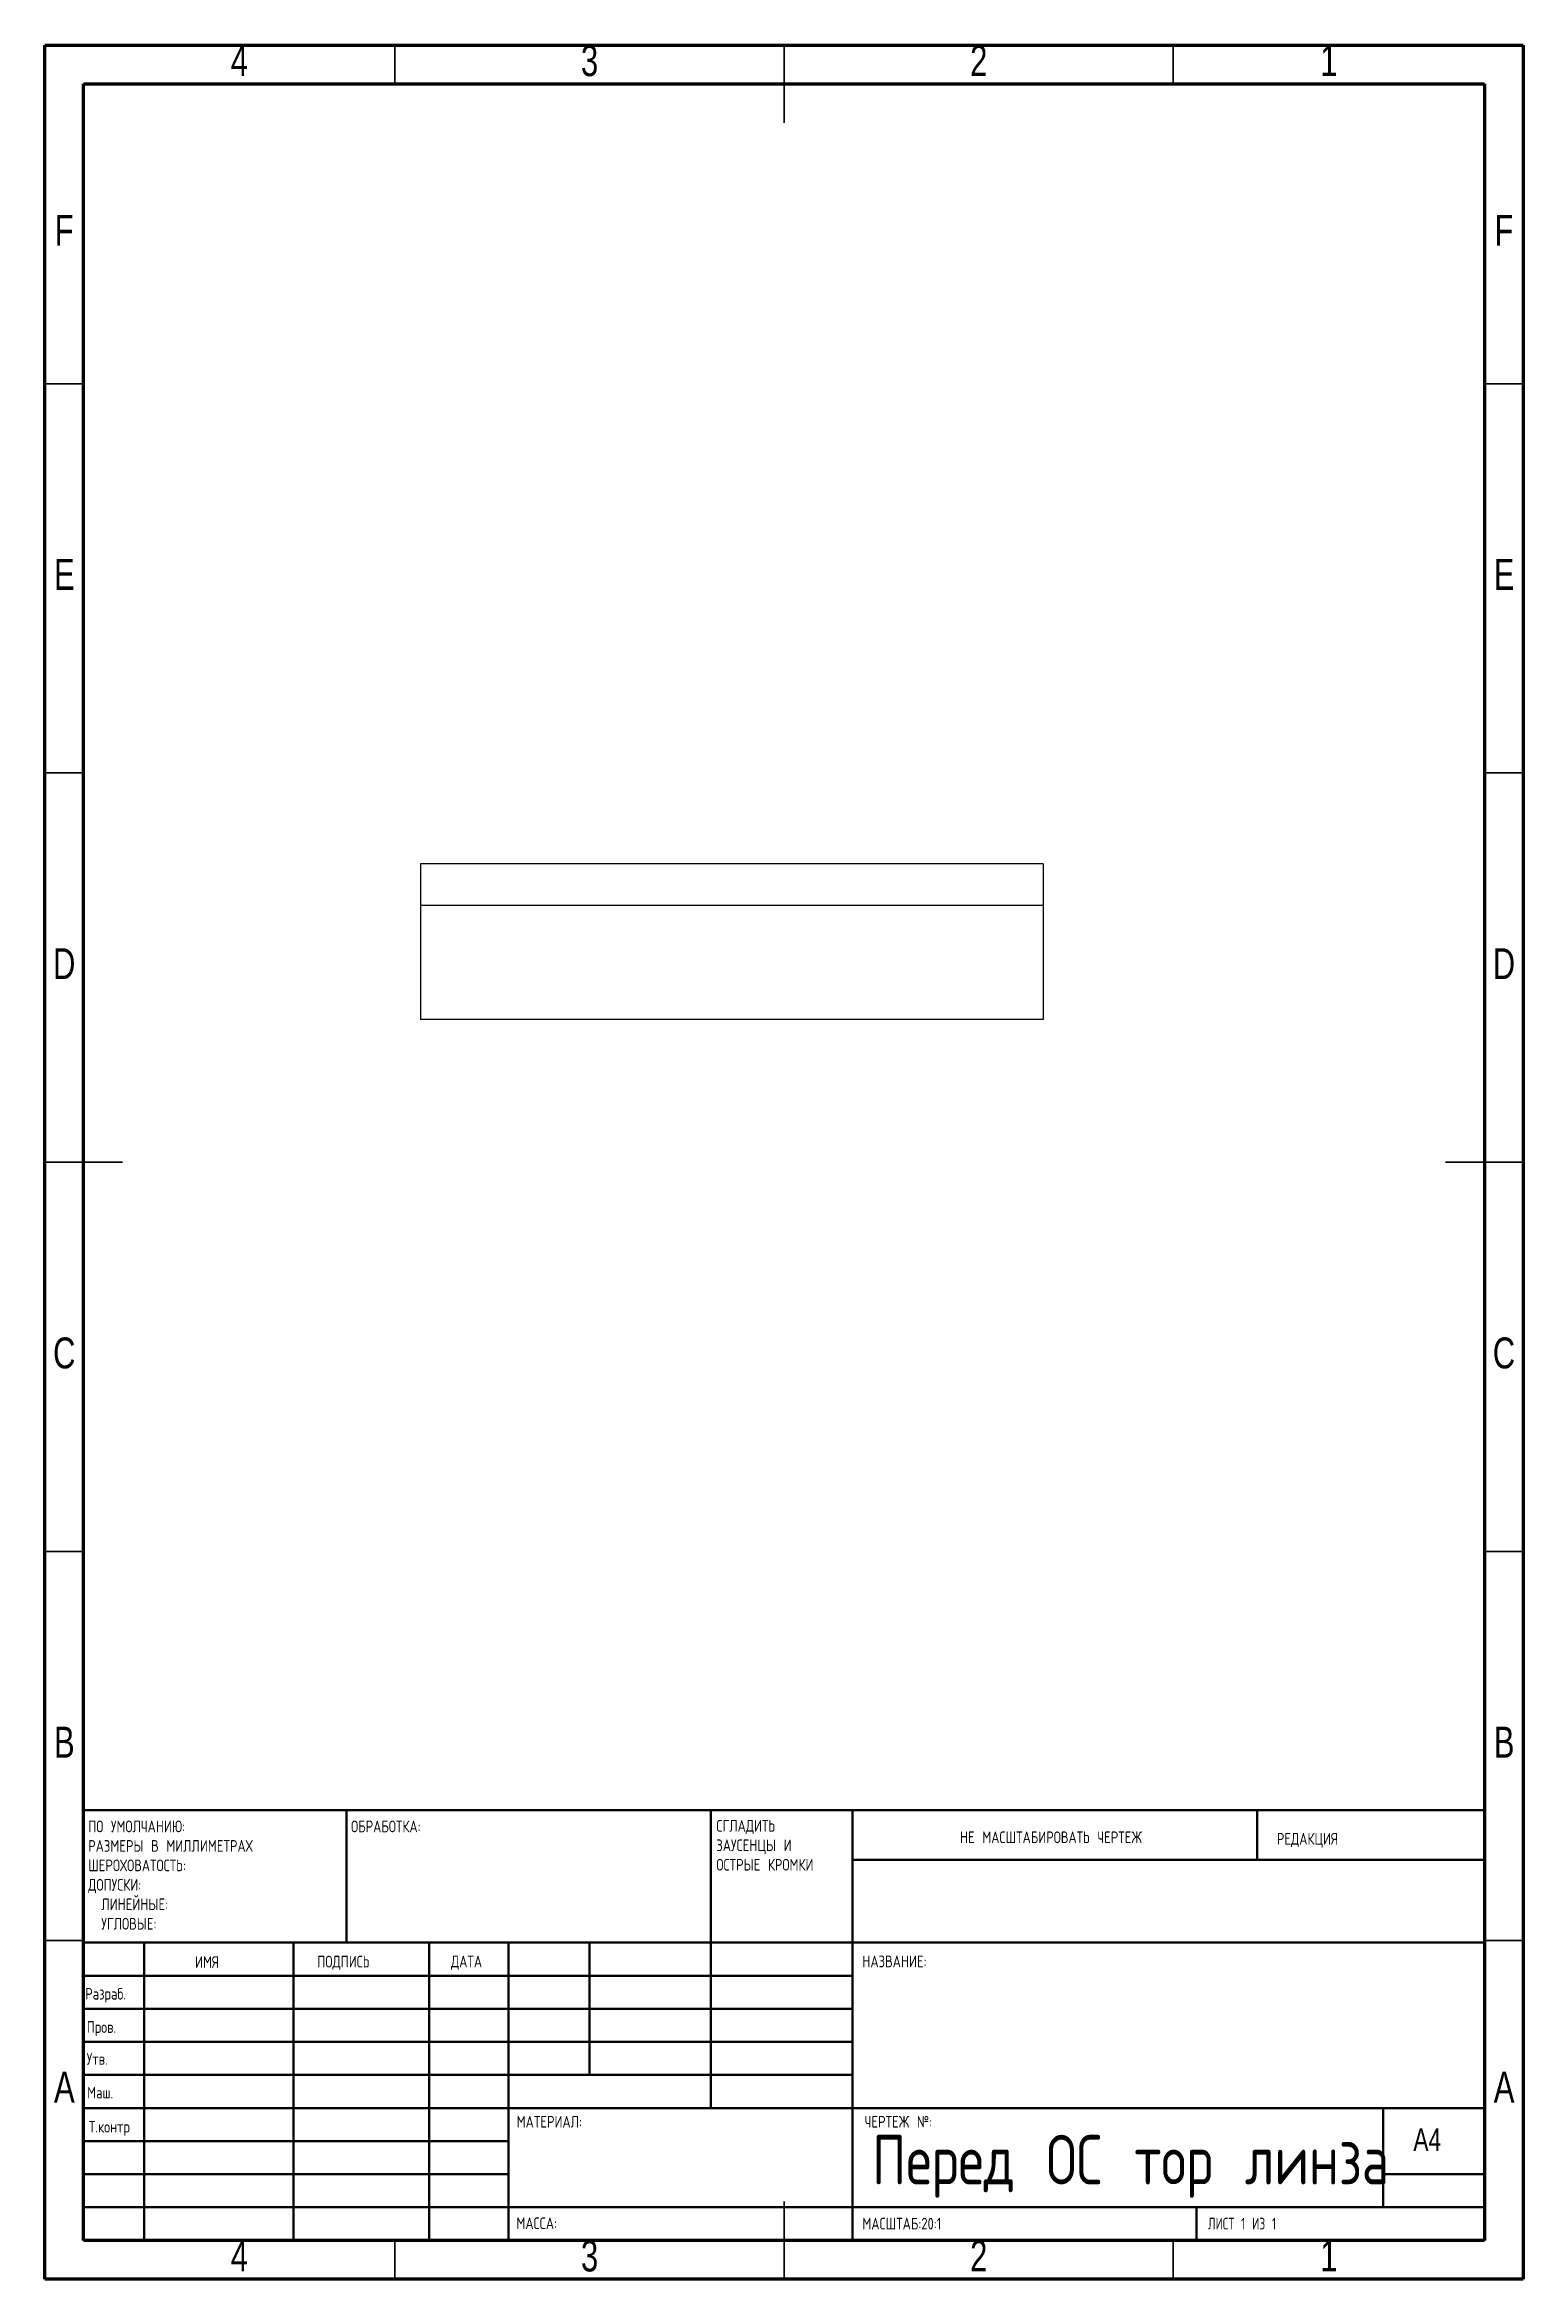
# Model space of a CAD drawing. Header units: millimetres. Extents: x 15 to 205, y 5 to 292.
import ezdxf

# ---------------------------------------------------------------- set-up
doc = ezdxf.new("R2010")
doc.units = ezdxf.units.MM
doc.styles.add('SLDTEXTSTYLE0', font='TXT', dxfattribs={"width": 0.75})
doc.styles.add('SLDTEXTSTYLE1', font='TXT', dxfattribs={"width": 0.75, "bigfont": 'bigfont'})
doc.styles.add('SLDTEXTSTYLE2', font='TXT', dxfattribs={"width": 0.681818, "bigfont": 'bigfont'})

# ---------------------------------------------------------------- blocks, each defined once
blk = doc.blocks.new('SW_NOTE_0')
at = {"color": 0, "linetype": 'Continuous', "lineweight": 0, "char_height": 1.5, "attachment_point": 1, "style": 'SLDTEXTSTYLE1'}
for s, insert in [('\\M+18452\\M+18443\\M+1844C\\M+18440\\M+18444\\M+18449\\M+18453\\M+1845D', (0, 1.93)), ('\\M+18448\\M+18440\\M+18454\\M+18452\\M+18445\\M+1844E\\M+18457\\M+1845C \\M+18449', (0, -0.57)), ('\\M+1844F\\M+18452\\M+18453\\M+18451\\M+1845C\\M+18445 \\M+1844B\\M+18451\\M+1844F\\M+1844D\\M+1844B\\M+18449', (0, -3.07))]:
    blk.add_mtext(s, dxfattribs=dict(at, insert=insert))
blk = doc.blocks.new('SW_NOTE_1')
at = {"color": 0, "linetype": 'Continuous', "lineweight": 0, "char_height": 1.5, "attachment_point": 1, "style": 'SLDTEXTSTYLE1'}
for s, insert in [('\\M+18450\\M+1844F \\M+18454\\M+1844D\\M+1844F\\M+1844C\\M+18458\\M+18440\\M+1844E\\M+18449\\M+1845F:', (0, 1.93)), ('\\M+18451\\M+18440\\M+18448\\M+1844D\\M+18445\\M+18451\\M+1845C \\M+18442 \\M+1844D\\M+18449\\M+1844C\\M+1844C\\M+18449\\M+1844D\\M+18445\\M+18453\\M+18451\\M+18440\\M+18456', (0, -0.57)), ('\\M+18444\\M+1844F\\M+18450\\M+18454\\M+18452\\M+1844B\\M+18449:', (0, -5.57)), ('\\M+18459\\M+18445\\M+18451\\M+1844F\\M+18456\\M+1844F\\M+18442\\M+18440\\M+18453\\M+1844F\\M+18452\\M+18453\\M+1845D:', (0, -3.07)), ('\\M+1844C\\M+18449\\M+1844E\\M+18445\\M+1844A\\M+1844E\\M+1845C\\M+18445:', (1.69, -8.07)), ('\\M+18454\\M+18443\\M+1844C\\M+1844F\\M+18442\\M+1845C\\M+18445:', (1.69, -10.57))]:
    blk.add_mtext(s, dxfattribs=dict(at, insert=insert))

msp = doc.modelspace()

# ---------------------------------------------------------------- linework, layer by layer
at = {"color": 7, "linetype": 'Continuous', "lineweight": 70}
for p, q in [((15, 5), (15, 292)), ((15, 292), (205, 292)), ((205, 292), (205, 5)), ((20, 10), (20, 287)), ((20, 287), (200, 287)), ((200, 287), (200, 10)), ((200, 10), (20, 10)), ((205, 5), (15, 5))]:
    msp.add_line(p, q, dxfattribs=at)
at = {"color": 7, "linetype": 'Continuous', "lineweight": 35}
for p, q in [((60, 287), (60, 292)), ((110, 292), (110, 282)), ((110, 287), (110, 292)), ((160, 287), (160, 292)), ((20, 248.5), (15, 248.5)), ((200, 248.5), (205, 248.5)), ((20, 198.5), (15, 198.5)), ((200, 198.5), (205, 198.5)), ((15, 148.5), (25, 148.5)), ((20, 148.5), (15, 148.5)), ((205, 148.5), (195, 148.5)), ((200, 148.5), (205, 148.5)), ((20, 98.5), (15, 98.5)), ((200, 98.5), (205, 98.5)), ((20, 48.5), (15, 48.5)), ((200, 48.5), (205, 48.5)), ((110, 5), (110, 15)), ((60, 10), (60, 5)), ((110, 10), (110, 5)), ((160, 10), (160, 5))]:
    msp.add_line(p, q, dxfattribs=at)
at = {"color": 7, "linetype": 'Continuous', "lineweight": 25}
for p, q in [((143.3, 186.82), (63.3, 186.82)), ((63.3, 186.82), (63.3, 181.46)), ((143.3, 186.82), (143.3, 181.46)), ((143.3, 181.46), (63.3, 181.46)), ((63.3, 181.46), (63.3, 166.82)), ((143.3, 181.46), (143.3, 166.82)), ((143.3, 166.82), (63.3, 166.82))]:
    msp.add_line(p, q, dxfattribs=at)
at = {"color": 7, "linetype": 'Continuous', "lineweight": 50}
for p, q in [((20, 65.25), (200, 65.25)), ((20, 65.25), (20, 10)), ((53.8, 48.25), (53.8, 65.25)), ((100.6, 65.25), (100.6, 27)), ((118.8, 65.25), (118.8, 10)), ((170.8, 58.88), (170.8, 65.25)), ((200, 58.88), (118.8, 58.88)), ((200, 48.25), (20, 48.25)), ((27.8, 48.25), (27.8, 10)), ((46.99, 48.25), (46.99, 10)), ((64.4, 48.25), (64.4, 10)), ((74.6, 10), (74.6, 48.25)), ((85, 31.25), (85, 48.25)), ((118.8, 44), (20, 44)), ((118.8, 39.75), (20, 39.75)), ((118.8, 35.5), (20, 35.5)), ((118.8, 31.25), (20, 31.25)), ((74.6, 27), (20, 27)), ((74.6, 27), (200, 27)), ((187, 14.25), (187, 27)), ((74.6, 22.75), (20, 22.75)), ((74.6, 18.5), (20, 18.5)), ((200, 18.5), (187, 18.5)), ((20, 14.25), (200, 14.25)), ((163, 10), (163, 14.25))]:
    msp.add_line(p, q, dxfattribs=at)

# ---------------------------------------------------------------- block references
at = {"color": 7, "linetype": 'Continuous', "lineweight": 0}
for name, p in [('SW_NOTE_1', (20.59, 61.99)), ('SW_NOTE_0', (101.31, 62.07))]:
    msp.add_blockref(name, p, dxfattribs=at)

# ---------------------------------------------------------------- texts
for s, insert, char_height, attachment_point, style in [('4', (40.02, 291.98), 3.97, 2, 'SLDTEXTSTYLE0'), ('3', (85.02, 291.98), 3.97, 2, 'SLDTEXTSTYLE0'), ('2', (135.02, 291.98), 3.97, 2, 'SLDTEXTSTYLE0'), ('1', (180.02, 291.98), 3.97, 2, 'SLDTEXTSTYLE0'), ('F', (17.5, 270.18), 3.97, 2, 'SLDTEXTSTYLE0'), ('F', (202.5, 270.18), 3.97, 2, 'SLDTEXTSTYLE0'), ('E', (17.53, 225.98), 3.97, 2, 'SLDTEXTSTYLE0'), ('E', (202.53, 225.98), 3.97, 2, 'SLDTEXTSTYLE0'), ('D', (17.51, 175.98), 3.97, 2, 'SLDTEXTSTYLE0'), ('D', (202.51, 175.98), 3.97, 2, 'SLDTEXTSTYLE0'), ('C', (17.51, 125.98), 3.97, 2, 'SLDTEXTSTYLE0'), ('C', (202.51, 125.98), 3.97, 2, 'SLDTEXTSTYLE0'), ('B', (17.53, 75.98), 3.97, 2, 'SLDTEXTSTYLE0'), ('B', (202.53, 75.98), 3.97, 2, 'SLDTEXTSTYLE0'), ('\\M+1844F\\M+18441\\M+18451\\M+18440\\M+18441\\M+1844F\\M+18453\\M+1844B\\M+18440:', (54.37, 63.92), 1.5, 1, 'SLDTEXTSTYLE1'), ('\\M+1844E\\M+18445 \\M+1844D\\M+18440\\M+18452\\M+18459\\M+18453\\M+18440\\M+18441\\M+18449\\M+18451\\M+1844F\\M+18442\\M+18440\\M+18453\\M+1845D \\M+18458\\M+18445\\M+18451\\M+18453\\M+18445\\M+18447', (132.61, 62.53), 1.5, 1, 'SLDTEXTSTYLE1'), ('\\M+18451\\M+18445\\M+18444\\M+18440\\M+1844B\\M+18457\\M+18449\\M+18460', (173.33, 62.33), 1.5, 1, 'SLDTEXTSTYLE1'), ('\\M+18449\\M+1844D\\M+18460', (34.32, 46.5), 1.5, 1, 'SLDTEXTSTYLE1'), ('\\M+18450\\M+1844F\\M+18444\\M+18450\\M+18449\\M+18452\\M+1845D', (50.03, 46.56), 1.5, 1, 'SLDTEXTSTYLE1'), ('\\M+18444\\M+18440\\M+18453\\M+18440', (67.21, 46.58), 1.5, 1, 'SLDTEXTSTYLE1'), ('\\M+1844E\\M+18440\\M+18448\\M+18442\\M+18440\\M+1844E\\M+18449\\M+18445:', (120.07, 46.58), 1.5, 1, 'SLDTEXTSTYLE1'), ('\\M+18451\\M+18470\\M+18478\\M+18482\\M+18470\\M+18471.', (20.21, 42.43), 1.5, 1, 'SLDTEXTSTYLE1'), ('\\M+18450\\M+18482\\M+18480\\M+18472.', (20.41, 38.15), 1.5, 1, 'SLDTEXTSTYLE1'), ('A', (17.53, 31.68), 3.97, 2, 'SLDTEXTSTYLE0'), ('\\M+18454\\M+18484\\M+18472.', (20.4, 34.06), 1.5, 1, 'SLDTEXTSTYLE1'), ('A', (202.53, 31.68), 3.97, 2, 'SLDTEXTSTYLE0'), ('\\M+1844D\\M+18470\\M+1848A.', (20.46, 29.73), 1.5, 1, 'SLDTEXTSTYLE1'), ('\\M+1844D\\M+18440\\M+18453\\M+18445\\M+18451\\M+18449\\M+18440\\M+1844C:', (75.65, 25.99), 1.5, 1, 'SLDTEXTSTYLE1'), ('\\M+18458\\M+18445\\M+18451\\M+18453\\M+18445\\M+18447 \\M+18782:', (120.37, 25.99), 1.5, 1, 'SLDTEXTSTYLE1'), ('\\M+18453.\\M+1847B\\M+18480\\M+1847E\\M+18484\\M+18482', (20.67, 25.35), 1.5, 1, 'SLDTEXTSTYLE1'), ('\\M+18450\\M+18475\\M+18482\\M+18475\\M+18474 \\M+1844F\\M+18452 \\M+18484\\M+18480\\M+18482 \\M+1847C\\M+18479\\M+1847E\\M+18478\\M+18470', (154.53, 23.54), 6.35, 2, 'SLDTEXTSTYLE1'), ('A4', (190.87, 24.41), 2.91, 1, 'SLDTEXTSTYLE0'), ('\\M+1844D\\M+18440\\M+18452\\M+18452\\M+18440:', (75.62, 12.95), 1.4986, 1, 'SLDTEXTSTYLE1'), ('\\M+1844D\\M+18440\\M+18452\\M+18459\\M+18453\\M+18440\\M+18441:20:1', (120.07, 12.9), 1.5, 1, 'SLDTEXTSTYLE1'), ('\\M+1844C\\M+18449\\M+18452\\M+18453 1 \\M+18449\\M+18448 1', (164.48, 12.9), 1.5, 1, 'SLDTEXTSTYLE2'), ('4', (40.02, 9.98), 3.97, 2, 'SLDTEXTSTYLE0'), ('3', (85.02, 9.98), 3.97, 2, 'SLDTEXTSTYLE0'), ('2', (135.02, 9.98), 3.97, 2, 'SLDTEXTSTYLE0'), ('1', (180.02, 9.98), 3.97, 2, 'SLDTEXTSTYLE0')]:
    msp.add_mtext(s, dxfattribs=dict(at, insert=insert, char_height=char_height, attachment_point=attachment_point, style=style))

doc.saveas('drawing.dxf')
